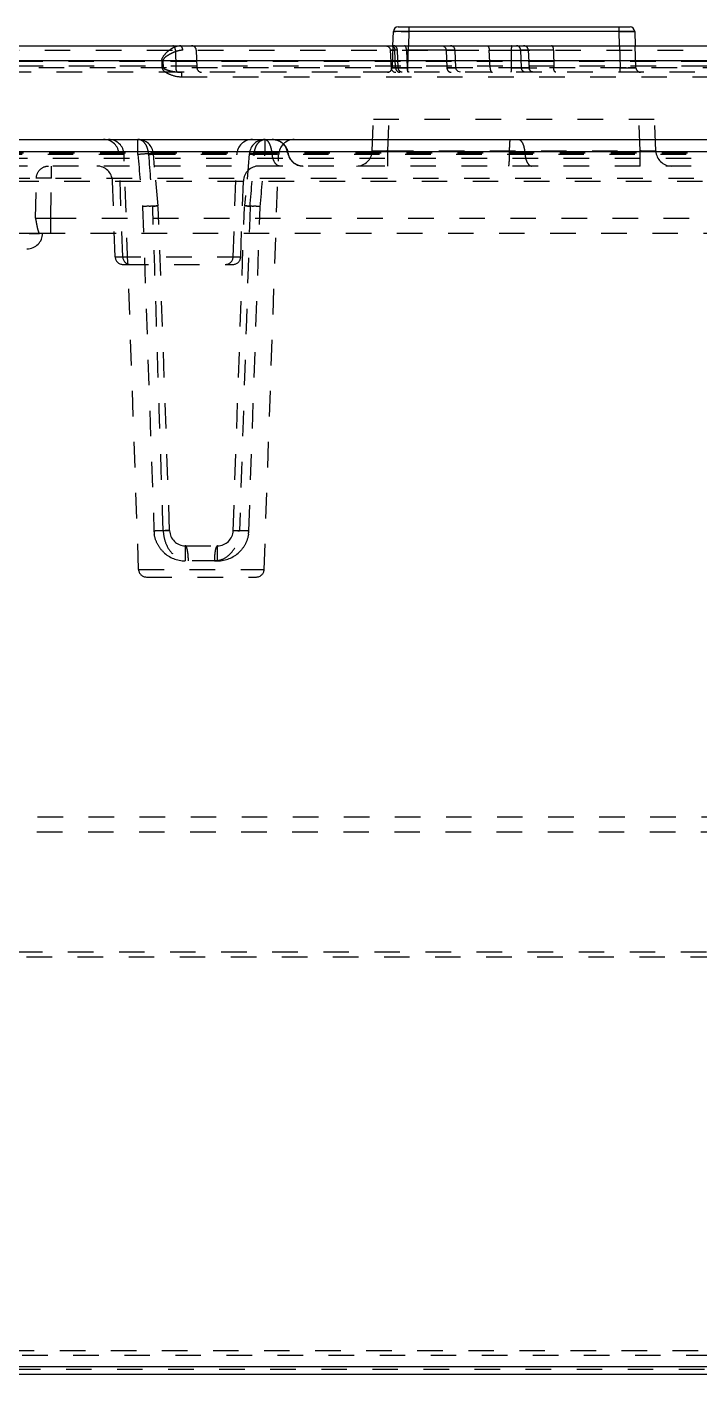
# Model space of a CAD drawing. Header units: millimetres. Extents: x -1265 to 1982, y -12197 to 1934.
# Drawn here: x -58.5 to -15.5, y -370.1 to -283.9 of the extents above; entities that cross this region are included whole.
import ezdxf

# ---------------------------------------------------------------- set-up
doc = ezdxf.new("R2010")
doc.units = ezdxf.units.MM
doc.header["$LTSCALE"] = 16.335
doc.linetypes.add('HIDDEN', pattern=[0.2, 0.1, -0.1])
doc.layers.get('0').update_dxf_attribs({"linetype": 'CONTINUOUS'})
doc.layers.add('DEFAULT_2', color=8, linetype='HIDDEN')

msp = doc.modelspace()

# ---------------------------------------------------------------- linework, layer by layer
at = {"color": 7, "linetype": 'Continuous'}
for p, q in [((-35.073, -285.102), (-35.041, -284.192)), ((-34.741, -283.902), (-19.904, -283.902)), ((-34.042, -284.192), (-34.073, -285.102)), ((-34.042, -283.902), (-34.042, -284.192)), ((-20.604, -284.192), (-34.042, -284.192)), ((-20.604, -284.192), (-20.604, -283.902)), ((-20.572, -285.102), (-20.604, -284.192)), ((-19.605, -284.192), (-19.573, -285.102)), ((-118.192, -285.102), (284.164, -285.102)), ((255.38, -286.076), (-112.194, -286.076)), ((-119.823, -291.102), (302.177, -291.102)), ((2.313, -291.888), (-62.858, -291.888)), ((-65.817, -369.611), (1.53, -369.611)), ((-116.453, -370.102), (297.807, -370.102))]:
    msp.add_line(p, q, dxfattribs=at)
for centre, radius, start, end in [((-34.741, -284.202), 0.3, 90, 178), ((-34.965, -372.243), 88.056, 89.39907, 89.72421), ((-19.724, -366.588), 82.401, 90.2646, 90.61209), ((-19.904, -284.202), 0.3, 2, 90)]:
    msp.add_arc(centre, radius, start, end, dxfattribs=at)
for points, knots in [([(-34.907, -284.188), (-34.926, -284.188), (-34.958, -284.189), (-35.004, -284.187), (-35.023, -284.193), (-35.041, -284.189), (-35.041, -284.192)], [0, 0, 0, 0, 0.429923, 0.742877, 0.934305, 1, 1, 1, 1]), ([(-34.541, -284.188), (-34.578, -284.188), (-34.699, -284.187), (-34.821, -284.187), (-34.907, -284.188)], [0, 0, 0, 0, 0.297484, 1, 1, 1, 1]), ([(-19.605, -284.192), (-19.605, -284.189), (-19.623, -284.193), (-19.642, -284.187), (-19.687, -284.189), (-19.743, -284.187), (-19.816, -284.188), (-19.937, -284.187), (-20.035, -284.188), (-20.104, -284.188)], [0, 0, 0, 0, 0.017623, 0.068975, 0.152927, 0.268258, 0.413444, 0.58579, 1, 1, 1, 1])]:
    msp.add_open_spline(points, degree=3, knots=knots, dxfattribs=at)
at = {"layer": 'DEFAULT_2', "color": 8, "linetype": 'HIDDEN'}
for p, q in [((-35.073, -285.102), (-35.122, -286.513)), ((-34.123, -286.513), (-34.073, -285.102)), ((-20.572, -285.102), (-20.523, -286.513)), ((-19.524, -286.513), (-19.573, -285.102)), ((-106.348, -285.392), (38.635, -285.392)), ((17.677, -286.104), (-106.323, -286.104)), ((-49.845, -286.076), (-49.845, -286.479)), ((-49.753, -286.513), (-49.769, -286.073)), ((-48.985, -285.392), (-48.964, -286.513)), ((-47.649, -285.392), (-47.61, -286.513)), ((-35.236, -285.39), (-35.192, -286.514)), ((-34.782, -285.392), (-35.236, -285.39)), ((-35.217, -285.39), (-35.073, -285.391)), ((-35.073, -285.391), (-34.944, -285.392)), ((-34.9, -286.513), (-34.944, -285.392)), ((-34.73, -286.513), (-34.782, -285.392)), ((-32.793, -285.389), (-34.205, -285.392)), ((-34.205, -285.392), (-34.151, -286.513)), ((-31.903, -285.387), (-32.793, -285.389)), ((-31.746, -285.387), (-31.903, -285.387)), ((-31.096, -285.388), (-31.746, -285.387)), ((-31.673, -285.392), (-31.096, -285.388)), ((-31.673, -285.392), (-31.618, -286.513)), ((-31.041, -286.517), (-31.096, -285.388)), ((-28.91, -285.392), (-26.411, -285.389)), ((-28.859, -286.513), (-28.91, -285.392)), ((-27.5, -285.392), (-27.498, -286.513)), ((-26.658, -285.391), (-26.898, -285.392)), ((-26.847, -286.513), (-26.898, -285.392)), ((-26.411, -285.389), (-26.658, -285.391)), ((-26.411, -285.389), (-26.36, -286.516)), ((-24.794, -285.392), (-24.777, -286.513)), ((38.652, -286.513), (-93.273, -286.513)), ((154.136, -286.802), (-93.271, -286.802)), ((-88.477, -286.392), (-0.169, -286.392)), ((-48.578, -287.094), (-48.578, -286.802)), ((-35.192, -286.514), (-34.73, -286.513)), ((-34.9, -286.513), (-35.174, -286.514)), ((-34.123, -286.802), (-34.123, -286.513)), ((-31.618, -286.513), (-31.041, -286.517)), ((-31.041, -286.517), (-31.124, -286.518)), ((-26.413, -286.515), (-26.847, -286.513)), ((-26.36, -286.516), (-26.413, -286.515)), ((-26.329, -286.636), (-26.36, -286.516)), ((-20.523, -286.802), (-20.523, -286.513)), ((-48.578, -287.094), (85.514, -287.094)), ((-36.394, -291.837), (-36.323, -289.802)), ((-36.323, -289.802), (-18.323, -289.802)), ((-35.395, -291.837), (-35.323, -289.802)), ((-19.251, -291.837), (-19.322, -289.802)), ((-18.252, -291.837), (-18.323, -289.802)), ((-51.386, -292.067), (-51.386, -291.102)), ((-43.259, -291.102), (-43.259, -292.067)), ((-109.34, -291.952), (16.728, -291.952)), ((58.823, -292.067), (-109.34, -292.067)), ((-52.357, -298.62), (-52.586, -292.067)), ((-51.34, -318.62), (-52.267, -292.067)), ((-45.289, -298.62), (-45.06, -292.067)), ((-44.185, -292.008), (-44.256, -292.014)), ((-43.306, -318.62), (-42.379, -292.067)), ((-35.395, -292.802), (-35.395, -291.837)), ((-35.395, -291.837), (-19.251, -291.837)), ((-19.251, -292.802), (-19.251, -291.837)), ((124.498, -292.802), (-109.37, -292.802)), ((124.498, -292.315), (-59.209, -292.315)), ((-56.902, -293.581), (-56.902, -292.802)), ((-108.37, -293.785), (121.223, -293.767)), ((-59.921, -293.581), (0.942, -293.588)), ((-57.935, -296.128), (-57.881, -293.581)), ((-56.957, -296.128), (-56.902, -293.581)), ((-52.84, -298.62), (-53.009, -293.767)), ((-44.806, -298.62), (-44.637, -293.767)), ((-51.08, -295.403), (-50.356, -316.137)), ((-50.083, -295.343), (-50.083, -295.343)), ((-49.357, -316.137), (-50.081, -295.403)), ((-45.289, -316.137), (-44.565, -295.403)), ((-44.29, -316.137), (-43.566, -295.403)), ((-56.957, -297.102), (-56.957, -296.128)), ((-56.957, -296.128), (0.809, -296.128)), ((-57.679, -297.128), (-80.323, -297.128)), ((-64.875, -297.128), (-57.679, -297.128)), ((-57.679, -297.102), (0.86, -297.102)), ((-52.84, -298.62), (-44.806, -298.62)), ((-52.339, -299.102), (-45.307, -299.102)), ((-48.357, -317.102), (-48.357, -318.067)), ((-48.357, -317.102), (-46.289, -317.102)), ((-46.289, -318.067), (-46.289, -317.102)), ((-46.288, -318.067), (-48.358, -318.067)), ((-51.34, -318.62), (-43.306, -318.62)), ((-50.839, -319.102), (-43.807, -319.102)), ((-110.08, -334.437), (126.711, -334.437)), ((-110.113, -335.402), (125.711, -335.402)), ((128.729, -343.107), (-81.375, -343.107)), ((-81.375, -343.402), (128.729, -343.402)), ((-114.323, -368.902), (295.677, -368.902)), ((0.793, -368.607), (-109.676, -368.607)), ((10.991, -369.807), (-114.339, -369.807))]:
    msp.add_line(p, q, dxfattribs=at)
for points in [[(-35.536, -285.102), (-35.378, -285.147), (-35.267, -285.269), (-35.236, -285.39)], [(-30.741, -286.802), (-30.899, -286.757), (-31.01, -286.637), (-31.041, -286.517)], [(-26.06, -286.802), (-26.218, -286.757), (-26.329, -286.636)], [(-50.085, -295.343), (-50.313, -292.876), (-50.39, -292.014)], [(-44.256, -292.014), (-44.499, -294.689), (-44.561, -295.343)]]:
    msp.add_lwpolyline(points, dxfattribs=at)
for centre, radius, start, end in [((-47.949, -285.402), 0.3, 2, 90), ((-31.396, -285.402), 0.3, 2.7967, 90), ((-26.711, -285.402), 0.3, 2.60032, 90), ((-49.469, -297.077), 11.008, 91.56213, 91.9978), ((-49.457, -297.503), 10.994, 91.54428, 91.9869), ((-47.31, -286.502), 0.3, 182, 270), ((-35.422, -286.502), 0.3, 270, 358), ((-34.892, -286.502), 0.3, 182.27923, 270), ((-35.041, -198.861), 87.656, 270.27366, 270.60048), ((-19.642, -203.822), 82.696, 269.38972, 269.73601), ((-19.224, -286.502), 0.3, 182, 270), ((-53.585, -292.102), 1, 2, 90), ((-53.266, -292.102), 1, 2, 90), ((-51.386, -292.102), 1, 5.04919, 90), ((-44.061, -292.102), 1, 90, 178), ((-43.259, -292.102), 1, 90, 174.95203), ((-42.793, -292.102), 1, 8.62692, 90), ((-41.379, -292.102), 1, 90, 178), ((415.846, -250.855), 469.046, 185.04076, 185.44997), ((557.925, -244.957), 610.449, 184.426062, 184.740164), ((-652.46, -244.966), 610.337, 355.259797, 355.573957), ((-510.411, -250.86), 468.965, 354.5497, 354.95898), ((-41.041, -291.817), 1.773, 184.38163, 191.09006), ((-42.768, -292.091), 0.989, 35.46698, 43.71118), ((-42.767, -292.1), 0.991, 8.57842, 15.22237), ((-40.815, -291.802), 1, 188.62693, 270), ((-37.393, -291.802), 1, 270, 358), ((-17.252, -291.802), 1, 182, 270), ((-54.009, -293.802), 1, 2, 90), ((-43.637, -293.802), 1, 90, 178), ((-48.617, -321.074), 25.789, 94.54837, 95.47945), ((-46.142, -322.372), 27.091, 84.54293, 85.42925), ((-58.48, -297.102), 1, 270, 360), ((-52.34, -298.602), 0.5, 182, 270), ((-51.857, -298.602), 0.5, 182, 270), ((-45.789, -298.602), 0.5, 270, 358), ((-45.306, -298.602), 0.5, 270, 358), ((-48.367, -316.067), 1.991, 182.01768, 188.49187), ((-48.357, -316.102), 1, 182, 270), ((-46.289, -316.102), 1, 270, 358), ((-46.279, -316.067), 1.991, 351.50541, 357.98228), ((-48.357, -316.067), 2.001, 226.02529, 269.98014), ((-46.289, -316.067), 2.001, 270.01989, 313.98803), ((-50.84, -318.602), 0.5, 182, 270), ((-43.806, -318.602), 0.5, 270, 358)]:
    msp.add_arc(centre, radius, start, end, dxfattribs=at)
for points, knots in [([(-35.041, -284.192), (-35.041, -284.19), (-35.031, -284.192), (-35.02, -284.189), (-34.994, -284.189), (-34.957, -284.188), (-34.926, -284.188), (-34.907, -284.188)], [0, 0, 0, 0, 0.037376, 0.145779, 0.32367, 0.569163, 1, 1, 1, 1]), ([(-34.541, -284.188), (-34.502, -284.188), (-34.336, -284.189), (-34.169, -284.19), (-34.042, -284.192)], [0, 0, 0, 0, 0.235707, 1, 1, 1, 1]), ([(-20.604, -284.192), (-20.477, -284.19), (-20.292, -284.189), (-20.056, -284.188), (-19.906, -284.187), (-19.784, -284.188), (-19.7, -284.188), (-19.652, -284.189), (-19.626, -284.189), (-19.615, -284.192), (-19.605, -284.19), (-19.605, -284.192)], [0, 0, 0, 0, 0.382091, 0.55554, 0.707024, 0.831311, 0.923504, 0.956498, 0.980407, 0.994977, 1, 1, 1, 1]), ([(-49.853, -286.076), (-49.857, -285.922), (-49.683, -285.64), (-49.365, -285.369), (-49.048, -285.171), (-48.822, -285.102), (-48.719, -285.102)], [0, 0, 0, 0, 0.292404, 0.565868, 0.805005, 1, 1, 1, 1]), ([(-48.985, -285.392), (-48.986, -285.354), (-48.996, -285.247), (-49.072, -285.102), (-49.149, -285.102)], [0, 0, 0, 0, 0.325405, 1, 1, 1, 1]), ([(-48.507, -285.392), (-48.507, -285.355), (-48.52, -285.283), (-48.571, -285.164), (-48.663, -285.102), (-48.719, -285.102)], [0, 0, 0, 0, 0.282574, 0.561173, 1, 1, 1, 1]), ([(-35.215, -285.102), (-35.171, -285.102), (-35.077, -285.13), (-35.01, -285.2), (-34.986, -285.243)], [0, 0, 0, 0, 0.477627, 1, 1, 1, 1]), ([(-34.782, -285.392), (-34.784, -285.319), (-34.831, -285.175), (-34.971, -285.102), (-35.037, -285.102)], [0, 0, 0, 0, 0.528464, 1, 1, 1, 1]), ([(-34.205, -285.392), (-34.206, -285.322), (-34.213, -285.225), (-34.28, -285.102), (-34.319, -285.102)], [0, 0, 0, 0, 0.643464, 1, 1, 1, 1]), ([(-31.938, -285.102), (-31.871, -285.102), (-31.726, -285.172), (-31.675, -285.318), (-31.673, -285.392)], [0, 0, 0, 0, 0.478486, 1, 1, 1, 1]), ([(-29.059, -285.102), (-29.015, -285.102), (-28.951, -285.176), (-28.919, -285.283), (-28.91, -285.354), (-28.91, -285.392)], [0, 0, 0, 0, 0.387355, 0.675371, 1, 1, 1, 1]), ([(-27.466, -285.102), (-27.475, -285.102), (-27.483, -285.143), (-27.492, -285.193), (-27.498, -285.287), (-27.5, -285.355), (-27.5, -285.392)], [0, 0, 0, 0, 0.085736, 0.300464, 0.620956, 1, 1, 1, 1]), ([(-26.898, -285.392), (-26.899, -285.367), (-26.912, -285.271), (-26.972, -285.181), (-27.032, -285.143)], [0, 0, 0, 0, 0.259728, 1, 1, 1, 1]), ([(-24.789, -285.392), (-24.789, -285.354), (-24.797, -285.283), (-24.823, -285.181), (-24.877, -285.102), (-24.918, -285.102)], [0, 0, 0, 0, 0.33601, 0.630417, 1, 1, 1, 1]), ([(-48.507, -285.392), (-48.617, -285.392), (-48.853, -285.435), (-49.201, -285.565), (-49.492, -285.723), (-49.699, -285.884), (-49.772, -286.01), (-49.769, -286.073)], [0, 0, 0, 0, 0.221071, 0.47132, 0.739211, 0.874066, 1, 1, 1, 1]), ([(-24.789, -285.392), (-25.005, -285.392), (-25.908, -285.391), (-26.812, -285.391), (-27.5, -285.392)], [0, 0, 0, 0, 0.238705, 1, 1, 1, 1]), ([(-49.845, -286.479), (-49.843, -286.541), (-49.791, -286.664), (-49.641, -286.778), (-49.48, -286.873), (-49.139, -287.024), (-48.826, -287.094), (-48.578, -287.094)], [0, 0, 0, 0, 0.123759, 0.249067, 0.374628, 0.500226, 1, 1, 1, 1]), ([(-49.753, -286.513), (-49.752, -286.531), (-49.72, -286.567), (-49.638, -286.61), (-49.513, -286.656), (-49.358, -286.698), (-49.149, -286.745), (-48.889, -286.787), (-48.68, -286.802), (-48.578, -286.802)], [0, 0, 0, 0, 0.044103, 0.102925, 0.230354, 0.361561, 0.493601, 0.752021, 1, 1, 1, 1]), ([(-48.964, -286.513), (-48.963, -286.55), (-48.953, -286.658), (-48.877, -286.802), (-48.8, -286.802)], [0, 0, 0, 0, 0.325405, 1, 1, 1, 1]), ([(-34.987, -286.516), (-35.007, -286.516), (-35.039, -286.515), (-35.084, -286.517), (-35.103, -286.511), (-35.122, -286.516), (-35.122, -286.513)], [0, 0, 0, 0, 0.42751, 0.740969, 0.933856, 1, 1, 1, 1]), ([(-35.122, -286.513), (-35.122, -286.514), (-35.112, -286.513), (-35.101, -286.516), (-35.075, -286.515), (-35.026, -286.517), (-34.942, -286.517), (-34.82, -286.517), (-34.671, -286.517), (-34.435, -286.516), (-34.25, -286.514), (-34.123, -286.513)], [0, 0, 0, 0, 0.005072, 0.019853, 0.044023, 0.077216, 0.169182, 0.292763, 0.444289, 0.617378, 1, 1, 1, 1]), ([(-34.9, -286.513), (-34.899, -286.538), (-34.885, -286.633), (-34.825, -286.723), (-34.765, -286.762)], [0, 0, 0, 0, 0.259728, 1, 1, 1, 1]), ([(-34.476, -286.802), (-34.542, -286.802), (-34.682, -286.73), (-34.728, -286.586), (-34.73, -286.513)], [0, 0, 0, 0, 0.470794, 1, 1, 1, 1]), ([(-34.037, -286.802), (-34.059, -286.802), (-34.109, -286.754), (-34.124, -286.698), (-34.133, -286.662)], [0, 0, 0, 0, 0.364761, 1, 1, 1, 1]), ([(-31.618, -286.513), (-31.616, -286.586), (-31.565, -286.733), (-31.421, -286.802), (-31.353, -286.802)], [0, 0, 0, 0, 0.521279, 1, 1, 1, 1]), ([(-28.859, -286.513), (-28.858, -286.549), (-28.849, -286.62), (-28.819, -286.727), (-28.753, -286.802), (-28.709, -286.802)], [0, 0, 0, 0, 0.314901, 0.612261, 1, 1, 1, 1]), ([(-27.498, -286.513), (-27.498, -286.549), (-27.5, -286.616), (-27.505, -286.711), (-27.516, -286.761), (-27.523, -286.802), (-27.532, -286.802)], [0, 0, 0, 0, 0.367537, 0.69921, 0.915895, 1, 1, 1, 1]), ([(-27.498, -286.513), (-27.266, -286.513), (-26.36, -286.513), (-25.455, -286.513), (-24.782, -286.513)], [0, 0, 0, 0, 0.256314, 1, 1, 1, 1]), ([(-26.576, -286.802), (-26.645, -286.802), (-26.791, -286.734), (-26.845, -286.586), (-26.847, -286.513)], [0, 0, 0, 0, 0.482207, 1, 1, 1, 1]), ([(-24.653, -286.802), (-24.694, -286.802), (-24.749, -286.722), (-24.773, -286.62), (-24.782, -286.549), (-24.782, -286.513)], [0, 0, 0, 0, 0.369484, 0.673845, 1, 1, 1, 1]), ([(-20.523, -286.513), (-20.395, -286.514), (-20.21, -286.516), (-19.975, -286.517), (-19.825, -286.517), (-19.703, -286.517), (-19.62, -286.517), (-19.571, -286.515), (-19.545, -286.516), (-19.534, -286.513), (-19.524, -286.514), (-19.524, -286.513)], [0, 0, 0, 0, 0.382619, 0.555709, 0.707237, 0.830819, 0.922785, 0.955978, 0.980148, 0.994928, 1, 1, 1, 1]), ([(-19.524, -286.513), (-19.523, -286.516), (-19.542, -286.511), (-19.561, -286.517), (-19.607, -286.515), (-19.663, -286.517), (-19.735, -286.517), (-19.856, -286.517), (-19.954, -286.517), (-20.023, -286.516)], [0, 0, 0, 0, 0.017842, 0.069873, 0.154427, 0.269745, 0.414056, 0.585588, 1, 1, 1, 1]), ([(-50.703, -292.067), (-50.706, -291.942), (-50.743, -291.701), (-50.886, -291.385), (-51.106, -291.162), (-51.298, -291.102), (-51.386, -291.102)], [0, 0, 0, 0, 0.291265, 0.560079, 0.793942, 1, 1, 1, 1]), ([(-43.943, -292.067), (-43.94, -291.942), (-43.903, -291.701), (-43.759, -291.385), (-43.539, -291.162), (-43.348, -291.102), (-43.259, -291.102)], [0, 0, 0, 0, 0.291265, 0.560079, 0.793942, 1, 1, 1, 1]), ([(-43.071, -291.218), (-43.088, -291.2), (-43.153, -291.142), (-43.241, -291.102), (-43.303, -291.102)], [0, 0, 0, 0, 0.289728, 1, 1, 1, 1]), ([(-42.896, -291.525), (-42.907, -291.494), (-42.949, -291.384), (-43.011, -291.28), (-43.071, -291.218)], [0, 0, 0, 0, 0.279566, 1, 1, 1, 1]), ([(-42.767, -291.102), (-42.635, -291.102), (-42.368, -291.157), (-42.145, -291.312), (-42.053, -291.408)], [0, 0, 0, 0, 0.499227, 1, 1, 1, 1]), ([(-27.608, -291.952), (-27.607, -291.844), (-27.605, -291.685), (-27.597, -291.482), (-27.591, -291.352), (-27.583, -291.25), (-27.575, -291.17), (-27.566, -291.132), (-27.56, -291.102), (-27.554, -291.102)], [0, 0, 0, 0, 0.380539, 0.557688, 0.71214, 0.835085, 0.924221, 0.978994, 1, 1, 1, 1]), ([(-27.059, -291.102), (-26.936, -291.102), (-26.762, -291.326), (-26.674, -291.632), (-26.641, -291.843), (-26.633, -291.952)], [0, 0, 0, 0, 0.371002, 0.670782, 1, 1, 1, 1]), ([(-50.676, -292.015), (-50.733, -292.018), (-50.97, -292.032), (-51.207, -292.051), (-51.386, -292.067)], [0, 0, 0, 0, 0.239683, 1, 1, 1, 1]), ([(-50.703, -292.067), (-50.664, -292.063), (-50.592, -292.053), (-50.506, -292.041), (-50.45, -292.031), (-50.418, -292.025), (-50.403, -292.02), (-50.39, -292.017), (-50.39, -292.014)], [0, 0, 0, 0, 0.369957, 0.688128, 0.81436, 0.911591, 0.97469, 1, 1, 1, 1]), ([(-50.46, -292.008), (-50.474, -292.008), (-50.546, -292.009), (-50.618, -292.012), (-50.676, -292.015)], [0, 0, 0, 0, 0.193664, 1, 1, 1, 1]), ([(-50.39, -292.014), (-50.391, -292.008), (-50.426, -292.011), (-50.443, -292.008), (-50.46, -292.008)], [0, 0, 0, 0, 0.260209, 1, 1, 1, 1]), ([(-44.254, -292.014), (-44.254, -292.017), (-44.242, -292.021), (-44.227, -292.026), (-44.196, -292.032), (-44.14, -292.041), (-44.054, -292.053), (-43.982, -292.063), (-43.943, -292.067)], [0, 0, 0, 0, 0.024167, 0.084549, 0.179897, 0.305941, 0.62683, 1, 1, 1, 1]), ([(-43.259, -292.067), (-43.43, -292.052), (-43.739, -292.029), (-44.047, -292.008), (-44.185, -292.008)], [0, 0, 0, 0, 0.55461, 1, 1, 1, 1]), ([(-42.809, -291.952), (-42.817, -291.843), (-42.841, -291.698), (-42.884, -291.559), (-42.896, -291.525)], [0, 0, 0, 0, 0.754425, 1, 1, 1, 1]), ([(-42.405, -292.784), (-42.502, -292.746), (-42.684, -292.544), (-42.753, -292.301), (-42.781, -292.158)], [0, 0, 0, 0, 0.416437, 1, 1, 1, 1]), ([(-41.787, -291.952), (-41.781, -291.989), (-41.749, -292.14), (-41.681, -292.283), (-41.614, -292.379)], [0, 0, 0, 0, 0.239603, 1, 1, 1, 1]), ([(-35.395, -291.837), (-35.522, -291.842), (-35.707, -291.847), (-35.943, -291.851), (-36.092, -291.852), (-36.215, -291.851), (-36.304, -291.849), (-36.363, -291.845), (-36.385, -291.842), (-36.394, -291.839), (-36.394, -291.837)], [0, 0, 0, 0, 0.382435, 0.55536, 0.706692, 0.830071, 0.92187, 0.979197, 0.994137, 1, 1, 1, 1]), ([(-27.662, -292.802), (-27.656, -292.802), (-27.65, -292.773), (-27.642, -292.734), (-27.634, -292.654), (-27.626, -292.552), (-27.619, -292.422), (-27.612, -292.22), (-27.609, -292.061), (-27.608, -291.952)], [0, 0, 0, 0, 0.020999, 0.075755, 0.164871, 0.287801, 0.442249, 0.619407, 1, 1, 1, 1]), ([(-26.633, -291.952), (-26.626, -292.062), (-26.593, -292.273), (-26.505, -292.579), (-26.331, -292.802), (-26.208, -292.802)], [0, 0, 0, 0, 0.329264, 0.629051, 1, 1, 1, 1]), ([(-18.252, -291.837), (-18.252, -291.839), (-18.261, -291.842), (-18.283, -291.845), (-18.341, -291.849), (-18.43, -291.851), (-18.553, -291.852), (-18.703, -291.851), (-18.938, -291.847), (-19.124, -291.842), (-19.251, -291.837)], [0, 0, 0, 0, 0.005863, 0.020803, 0.07813, 0.169929, 0.293308, 0.44464, 0.617565, 1, 1, 1, 1]), ([(-57.881, -293.581), (-57.875, -293.381), (-57.708, -292.971), (-57.295, -292.802), (-57.098, -292.802)], [0, 0, 0, 0, 0.503789, 1, 1, 1, 1]), ([(-41.614, -292.379), (-41.523, -292.51), (-41.276, -292.724), (-40.96, -292.802), (-40.807, -292.802)], [0, 0, 0, 0, 0.511016, 1, 1, 1, 1]), ([(-56.902, -293.581), (-57.112, -293.578), (-57.397, -293.574), (-57.723, -293.576), (-57.839, -293.578), (-57.881, -293.581)], [0, 0, 0, 0, 0.643742, 0.871871, 1, 1, 1, 1]), ([(-56.902, -293.581), (-57.112, -293.578), (-57.397, -293.574), (-57.723, -293.576), (-57.839, -293.578), (-57.881, -293.581)], [0, 0, 0, 0, 0.643738, 0.871876, 1, 1, 1, 1]), ([(-50.662, -295.366), (-50.589, -295.361), (-50.481, -295.353), (-50.344, -295.344), (-50.258, -295.34), (-50.189, -295.338), (-50.133, -295.336), (-50.107, -295.339), (-50.085, -295.339), (-50.085, -295.343)], [0, 0, 0, 0, 0.384145, 0.55766, 0.708985, 0.831585, 0.922299, 0.978915, 1, 1, 1, 1]), ([(-50.085, -295.343), (-50.084, -295.346), (-50.099, -295.35), (-50.116, -295.355), (-50.152, -295.362), (-50.215, -295.373), (-50.311, -295.387), (-50.392, -295.398), (-50.436, -295.403)], [0, 0, 0, 0, 0.024961, 0.088572, 0.186723, 0.313936, 0.632923, 1, 1, 1, 1]), ([(-44.21, -295.403), (-44.253, -295.398), (-44.334, -295.387), (-44.431, -295.373), (-44.494, -295.362), (-44.529, -295.355), (-44.547, -295.35), (-44.562, -295.346), (-44.561, -295.343)], [0, 0, 0, 0, 0.367081, 0.686076, 0.813291, 0.911441, 0.975047, 1, 1, 1, 1]), ([(-44.561, -295.343), (-44.561, -295.339), (-44.539, -295.339), (-44.513, -295.336), (-44.458, -295.338), (-44.389, -295.339), (-44.302, -295.344), (-44.165, -295.353), (-44.057, -295.361), (-43.983, -295.366)], [0, 0, 0, 0, 0.020643, 0.07692, 0.167442, 0.289998, 0.441431, 0.615179, 1, 1, 1, 1]), ([(-57.935, -296.128), (-57.894, -296.133), (-57.777, -296.135), (-57.451, -296.138), (-57.167, -296.133), (-56.957, -296.128)], [0, 0, 0, 0, 0.128019, 0.355451, 1, 1, 1, 1]), ([(-57.935, -296.128), (-57.915, -296.245), (-57.877, -296.466), (-57.821, -296.761), (-57.767, -296.967), (-57.723, -297.07), (-57.692, -297.102), (-57.678, -297.102)], [0, 0, 0, 0, 0.347246, 0.657243, 0.888489, 0.960207, 1, 1, 1, 1]), ([(-50.356, -316.137), (-50.233, -316.133), (-50.05, -316.128), (-49.814, -316.124), (-49.66, -316.122), (-49.535, -316.123), (-49.451, -316.125), (-49.402, -316.129), (-49.378, -316.131), (-49.366, -316.133), (-49.357, -316.135), (-49.357, -316.137)], [0, 0, 0, 0, 0.36961, 0.54812, 0.705771, 0.83197, 0.923687, 0.956272, 0.97984, 0.994316, 1, 1, 1, 1]), ([(-49.357, -316.137), (-49.357, -316.135), (-49.371, -316.137), (-49.386, -316.133), (-49.422, -316.134), (-49.466, -316.133), (-49.524, -316.133), (-49.624, -316.134), (-49.704, -316.136), (-49.762, -316.137)], [0, 0, 0, 0, 0.017333, 0.067041, 0.148498, 0.260809, 0.403049, 0.574286, 1, 1, 1, 1]), ([(-49.762, -316.137), (-49.754, -316.373), (-49.673, -316.839), (-49.353, -317.464), (-48.838, -317.939), (-48.38, -318.067), (-48.152, -318.067)], [0, 0, 0, 0, 0.257088, 0.507293, 0.752033, 1, 1, 1, 1]), ([(-46.494, -318.067), (-46.267, -318.067), (-45.808, -317.939), (-45.294, -317.465), (-44.973, -316.84), (-44.891, -316.373), (-44.884, -316.137)], [0, 0, 0, 0, 0.247376, 0.492244, 0.742625, 1, 1, 1, 1]), ([(-45.289, -316.137), (-45.289, -316.135), (-45.28, -316.133), (-45.268, -316.131), (-45.243, -316.129), (-45.195, -316.125), (-45.111, -316.123), (-44.986, -316.122), (-44.831, -316.124), (-44.596, -316.128), (-44.413, -316.133), (-44.29, -316.137)], [0, 0, 0, 0, 0.005684, 0.02016, 0.043728, 0.076313, 0.16803, 0.294229, 0.45188, 0.63039, 1, 1, 1, 1]), ([(-45.289, -316.137), (-45.289, -316.135), (-45.275, -316.137), (-45.26, -316.133), (-45.224, -316.134), (-45.18, -316.133), (-45.122, -316.133), (-45.022, -316.134), (-44.941, -316.136), (-44.884, -316.137)], [0, 0, 0, 0, 0.017333, 0.067041, 0.148498, 0.260809, 0.403049, 0.574286, 1, 1, 1, 1]), ([(-49.746, -317.506), (-49.903, -317.355), (-50.168, -316.999), (-50.303, -316.576), (-50.335, -316.361)], [0, 0, 0, 0, 0.499676, 1, 1, 1, 1]), ([(-48.152, -318.067), (-48.153, -317.947), (-48.163, -317.72), (-48.204, -317.411), (-48.253, -317.217), (-48.323, -317.102), (-48.357, -317.102)], [0, 0, 0, 0, 0.356614, 0.680341, 0.897825, 1, 1, 1, 1]), ([(-46.289, -317.102), (-46.323, -317.102), (-46.393, -317.217), (-46.442, -317.411), (-46.483, -317.72), (-46.493, -317.947), (-46.494, -318.067)], [0, 0, 0, 0, 0.102175, 0.319659, 0.643386, 1, 1, 1, 1]), ([(-44.31, -316.361), (-44.342, -316.576), (-44.477, -316.999), (-44.743, -317.355), (-44.899, -317.506)], [0, 0, 0, 0, 0.500329, 1, 1, 1, 1])]:
    msp.add_open_spline(points, degree=3, knots=knots, dxfattribs=at)
for points in [[(-34.986, -285.243), (-34.974, -285.265), (-34.964, -285.288), (-34.957, -285.312)], [(-34.957, -285.312), (-34.95, -285.338), (-34.945, -285.365), (-34.944, -285.392)], [(-27.032, -285.143), (-27.072, -285.117), (-27.121, -285.102), (-27.168, -285.102)], [(-34.765, -286.762), (-34.725, -286.787), (-34.676, -286.802), (-34.629, -286.802)], [(-34.133, -286.662), (-34.144, -286.613), (-34.15, -286.563), (-34.151, -286.513)], [(-41.963, -291.517), (-41.894, -291.614), (-41.842, -291.725), (-41.81, -291.84)], [(-42.314, -292.802), (-42.345, -292.802), (-42.376, -292.795), (-42.405, -292.784)], [(-49.762, -316.137), (-49.986, -309.226), (-50.211, -302.314), (-50.436, -295.403)], [(-44.21, -295.403), (-44.435, -302.314), (-44.66, -309.226), (-44.884, -316.137)]]:
    msp.add_open_spline(points, degree=3, dxfattribs=at)

doc.saveas('drawing.dxf')
